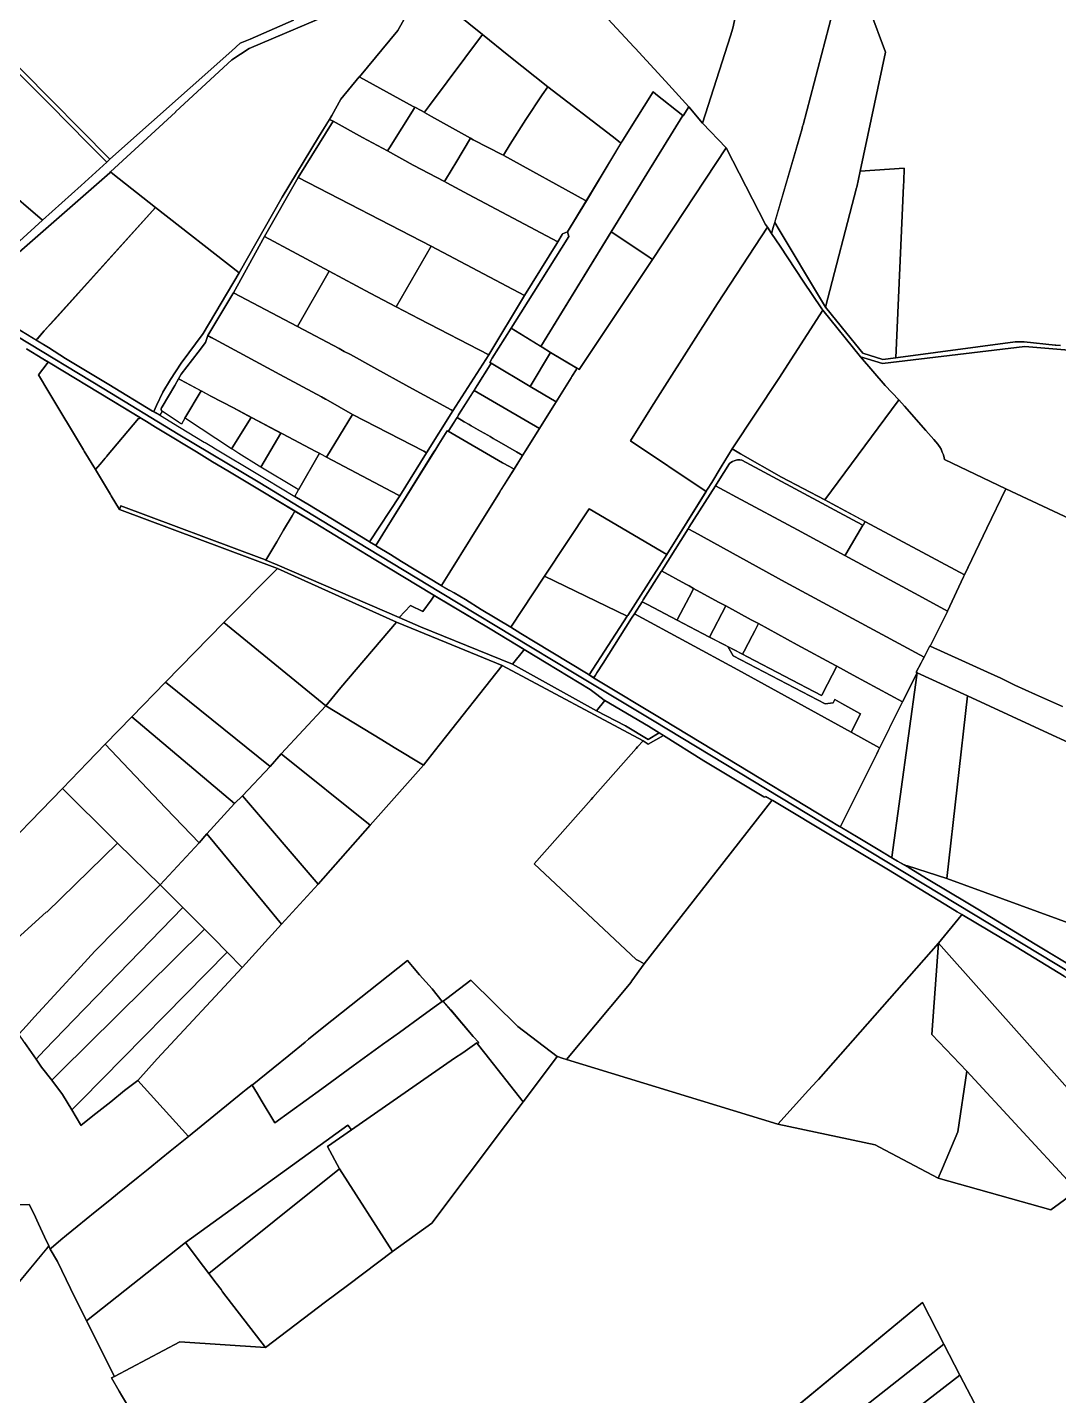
# Model space of a CAD drawing. Header units: metres. Extents: x 3 to 1005126, y 39 to 4383651.
# Drawn here: x 486986 to 487755, y 4372603 to 4373623 of the extents above; entities that cross this region are included whole.
import ezdxf

# ---------------------------------------------------------------- set-up
doc = ezdxf.new("R2010")
doc.units = ezdxf.units.M
doc.header["$MEASUREMENT"] = 0
doc.layers.add('TM_Llucmajor', color=7, linetype='Continuous')

msp = doc.modelspace()

# ---------------------------------------------------------------- linework, layer by layer
at = {"layer": 'TM_Llucmajor', "linetype": 'Continuous', "flags": 128}
for points in [[(486775.7, 4373798.5), (486745.6, 4373830.1), (486748.3, 4373831.7), (486806.1, 4373770.4), (486834.8, 4373741.6), (486868.6, 4373708.4), (486894.2, 4373680.9), (486982, 4373590.3), (487047.2, 4373524.2), (487045, 4373522), (487030.9, 4373536.3), (487002.9, 4373564.8), (486979.4, 4373588), (486921.5, 4373647.7), (486866.2, 4373705.7), (486810.6, 4373762.7), (486809.1, 4373764.1), (486808.9, 4373764.4), (486804.7, 4373768.5), (486775.7, 4373798.5)], [(486982, 4373590.3), (486894.2, 4373680.9), (486961.9, 4373747.7), (486992.5, 4373715.4), (487002.5, 4373725.5), (487003.8, 4373726.7), (487012.7, 4373735.6), (487014.2, 4373737), (487046.5, 4373769.4), (487102.2, 4373713.1), (487129.1, 4373685.1), (487132, 4373682.1), (487184.3, 4373627.8), (487151.8, 4373613.8), (487144.5, 4373610.7), (487138.3, 4373605.1), (487047.2, 4373524.2), (486982, 4373590.3)], [(487096.5, 4373559.7), (487138.2, 4373598.2), (487151.1, 4373606.8), (487267.7, 4373656.4), (487270.6, 4373651.1), (487271.5, 4373649.4), (487274.8, 4373642.3), (487269, 4373632.6), (487261.9, 4373620.1), (487233.3, 4373585.7), (487233.2, 4373585.7), (487219.6, 4373569), (487212.9, 4373556.9), (487202.8, 4373540.7), (487175.8, 4373495.9), (487143.6, 4373439.4), (487081.3, 4373488.3), (487049.5, 4373513.4), (487047.8, 4373514.7), (487096.2, 4373559.4), (487096.5, 4373559.7)], [(487270.6, 4373651.1), (487267.7, 4373656.4), (487275.5, 4373659.8), (487275.9, 4373659.3), (487279.8, 4373653.3), (487283.7, 4373650.6), (487293.3, 4373643), (487325.1, 4373617.2), (487285.5, 4373564.2), (487281.8, 4373559.3), (487281.7, 4373559.2), (487279.4, 4373560.5), (487274.7, 4373562.9), (487273.9, 4373563.3), (487273.5, 4373563.5), (487233.6, 4373585.5), (487233.2, 4373585.7), (487233.3, 4373585.7), (487261.9, 4373620.1), (487269, 4373632.6), (487274.8, 4373642.3), (487271.5, 4373649.4), (487270.6, 4373651.1)], [(487536.1, 4373475.6), (487506.8, 4373532.7), (487489.2, 4373551), (487510, 4373616.3), (487511.7, 4373621.9), (487514.5, 4373634.6), (487514.7, 4373635.6), (487520.9, 4373660.3), (487588.7, 4373643.9), (487564, 4373549.8), (487563.7, 4373548.9), (487563.3, 4373547), (487541.8, 4373473.3), (487540.5, 4373468.9), (487537.5, 4373473.5), (487536.1, 4373475.6)], [(487546.2, 4373471.6), (487542.9, 4373477.1), (487563.3, 4373547), (487563.7, 4373548.9), (487564, 4373549.8), (487588.7, 4373643.9), (487613, 4373637.5), (487613.8, 4373635.4), (487625.4, 4373604.1), (487606.5, 4373515.3), (487604, 4373503.5), (487603.9, 4373503), (487580.8, 4373413.9), (487577.8, 4373419), (487546.2, 4373471.6)], [(487373.7, 4373578.2), (487373.7, 4373578.2), (487373.7, 4373578.2), (487369.5, 4373572.2), (487357.4, 4373553.8), (487345.7, 4373535.5), (487340.8, 4373527.2), (487339.5, 4373527.8), (487329.2, 4373533), (487318.2, 4373538.6), (487316.1, 4373539.8), (487287.2, 4373556.1), (487281.8, 4373559.1), (487281.7, 4373559.2), (487281.8, 4373559.3), (487285.5, 4373564.2), (487325.1, 4373617.2), (487344.8, 4373601.3), (487373.7, 4373578.2)], [(486930.7, 4373462.2), (486884.5, 4373495.6), (486919.5, 4373528.4), (486979.4, 4373588), (487002.9, 4373564.8), (487030.9, 4373536.3), (487045, 4373522), (487026, 4373504.6), (486997.1, 4373478.7), (486967.1, 4373504.5), (486960.5, 4373496), (486957.6, 4373492.3), (486953.3, 4373486.7), (486950.6, 4373483.2), (486948, 4373480.5), (486930.7, 4373462.2)], [(487273.9, 4373563.3), (487274.7, 4373562.9), (487274.1, 4373562), (487255.8, 4373532.8), (487254.2, 4373530.4), (487235.7, 4373540.5), (487213.7, 4373552.5), (487211.1, 4373553.9), (487212.9, 4373556.9), (487219.6, 4373569), (487233.2, 4373585.7), (487233.6, 4373585.5), (487273.5, 4373563.5), (487273.9, 4373563.3)], [(487340.9, 4373527.1), (487340.8, 4373527.2), (487345.7, 4373535.5), (487357.4, 4373553.8), (487369.5, 4373572.2), (487373.7, 4373578.2), (487373.9, 4373578.1), (487421.7, 4373541.3), (487427.7, 4373536.6), (487428.3, 4373536.1), (487402.5, 4373493.1), (487401.4, 4373493.7), (487340.9, 4373527.1)], [(487389.5, 4373466.5), (487388.5, 4373470), (487430.2, 4373539.2), (487433.4, 4373544.3), (487452.2, 4373574.4), (487454.3, 4373572.7), (487474.3, 4373556.8), (487447.7, 4373513.4), (487430.2, 4373484.9), (487368.7, 4373384.6), (487346.4, 4373398.2), (487353.7, 4373409.7), (487389.5, 4373466.5)], [(487274.1, 4373562), (487274.7, 4373562.9), (487279.4, 4373560.5), (487281.7, 4373559.2), (487281.8, 4373559.1), (487287.2, 4373556.1), (487316.1, 4373539.8), (487305.1, 4373521.4), (487302.5, 4373517), (487296.8, 4373507.5), (487273.5, 4373519.9), (487254.2, 4373530.4), (487255.8, 4373532.8), (487274.1, 4373562)], [(487421.8, 4373469.5), (487421.6, 4373469.7), (487421.1, 4373470), (487430.2, 4373484.9), (487447.7, 4373513.4), (487474.3, 4373556.8), (487474.6, 4373556.5), (487478.8, 4373563.3), (487489.2, 4373551), (487506.8, 4373532.7), (487451.7, 4373449.5), (487447.6, 4373452.5), (487421.8, 4373469.5)], [(487080, 4373336.1), (487082.1, 4373340.6), (487086.8, 4373350.5), (487092.6, 4373360.1), (487100.6, 4373372.1), (487117, 4373394.2), (487143.6, 4373439.4), (487175.8, 4373495.9), (487202.8, 4373540.7), (487211.1, 4373553.9), (487213.7, 4373552.5), (487187.7, 4373510.5), (487162.6, 4373466.6), (487142.2, 4373429.6), (487139.4, 4373424.5), (487139, 4373423.8), (487120.3, 4373392.8), (487118.7, 4373387.6), (487113.1, 4373380.3), (487100.4, 4373364), (487098.5, 4373360.6), (487095.7, 4373355.6), (487086.3, 4373339.6), (487085.9, 4373339), (487085.8, 4373338.6), (487085.7, 4373338.3), (487085.7, 4373337.5), (487085.8, 4373336.8), (487085.9, 4373336.7), (487086.4, 4373336.3), (487084.7, 4373333.3), (487079.9, 4373336.1), (487080, 4373336.1)], [(487380.4, 4373461.4), (487356.5, 4373422.7), (487286.9, 4373459.4), (487187.7, 4373510.5), (487213.7, 4373552.5), (487235.7, 4373540.5), (487254.2, 4373530.4), (487273.5, 4373519.9), (487296.8, 4373507.5), (487298.4, 4373506.7), (487314.7, 4373498), (487381.2, 4373462.7), (487380.4, 4373461.4)], [(487300.2, 4373203), (487294.5, 4373206.3), (487294.6, 4373206.4), (487300.8, 4373216.4), (487316, 4373240.8), (487357.1, 4373306.8), (487369.5, 4373326.6), (487378.8, 4373341.4), (487391.1, 4373361.2), (487391.7, 4373362.2), (487394.8, 4373367.3), (487395.5, 4373368.4), (487397.2, 4373367.4), (487451.7, 4373449.5), (487506.8, 4373532.7), (487536.1, 4373475.6), (487537.5, 4373473.5), (487500.2, 4373416.6), (487459.3, 4373352.2), (487451.1, 4373339.4), (487435.3, 4373314.4), (487491.9, 4373276.6), (487462.6, 4373229.5), (487404.7, 4373263.7), (487371.4, 4373213.4), (487346.1, 4373175.3), (487324.2, 4373188.6), (487312.4, 4373195.9), (487304, 4373200.9), (487300.2, 4373203)], [(487339.5, 4373527.8), (487340.8, 4373527.2), (487340.9, 4373527.1), (487401.4, 4373493.7), (487402.5, 4373493.1), (487388.5, 4373470), (487384.8, 4373468.5), (487384.5, 4373468.1), (487381.2, 4373462.7), (487314.7, 4373498), (487298.4, 4373506.7), (487296.8, 4373507.5), (487302.5, 4373517), (487305.1, 4373521.4), (487316.1, 4373539.8), (487318.2, 4373538.6), (487329.2, 4373533), (487339.5, 4373527.8)], [(486992.4, 4373389.3), (486960, 4373408.9), (486940.5, 4373420.6), (486957.7, 4373435.8), (487047.2, 4373514.1), (487047.8, 4373514.7), (487049.5, 4373513.4), (487081.3, 4373488.3), (487006.3, 4373404.8), (486998.5, 4373396.2), (486993.3, 4373390.4), (486992.4, 4373389.4), (486992.4, 4373389.3)], [(487210.9, 4373440.7), (487162.6, 4373466.6), (487187.7, 4373510.5), (487286.9, 4373459.4), (487260.8, 4373414.2), (487241.3, 4373424.4), (487210.9, 4373440.7)], [(487596.7, 4373394.3), (487580.8, 4373413.9), (487603.9, 4373503), (487604, 4373503.5), (487606.5, 4373515.3), (487639.4, 4373517.5), (487639.1, 4373507.7), (487639, 4373504.7), (487633.1, 4373376.2), (487623.5, 4373374.9), (487608.6, 4373379.6), (487596.7, 4373394.3)], [(486992.4, 4373389.4), (486998.5, 4373396.2), (487081.3, 4373488.3), (487143.6, 4373439.4), (487117, 4373394.2), (487100.6, 4373372.1), (487092.6, 4373360.1), (487086.8, 4373350.5), (487082.1, 4373340.6), (487080, 4373336.1), (487079.9, 4373336.1), (487079.2, 4373336.4), (487046.5, 4373356.2), (487014.3, 4373375.7), (487001.5, 4373383.8), (486992.4, 4373389.3), (486992.4, 4373389.4)], [(487245.5, 4373236.2), (487240.9, 4373239), (487263.5, 4373273.3), (487283.4, 4373305.4), (487302.9, 4373336.6), (487329.7, 4373378.5), (487356.5, 4373422.7), (487380.4, 4373461.4), (487381.2, 4373462.7), (487384.5, 4373468.1), (487384.8, 4373468.5), (487388.5, 4373470), (487389.5, 4373466.5), (487353.7, 4373409.7), (487346.4, 4373398.2), (487332.4, 4373375.9), (487330.5, 4373372.8), (487331.6, 4373372.1), (487330.8, 4373370.9), (487321.2, 4373355.6), (487307.3, 4373333.6), (487307, 4373333.2), (487303.4, 4373327.4), (487300, 4373321.9), (487299.6, 4373321.4), (487298.7, 4373321.8), (487292.6, 4373311.9), (487290.2, 4373308.1), (487254, 4373250), (487245.5, 4373236.2)], [(487421.8, 4373469.5), (487447.6, 4373452.5), (487451.7, 4373449.5), (487397.2, 4373367.4), (487375.9, 4373380.2), (487369.6, 4373384.1), (487368.7, 4373384.6), (487421.1, 4373470), (487421.6, 4373469.7), (487421.8, 4373469.5)], [(487578, 4373412.7), (487578.7, 4373411.8), (487546, 4373360.8), (487511.3, 4373308.2), (487503.1, 4373294.8), (487496.1, 4373283.3), (487492.9, 4373278.2), (487491.9, 4373276.6), (487435.3, 4373314.4), (487451.1, 4373339.4), (487459.3, 4373352.2), (487500.2, 4373416.6), (487537.5, 4373473.5), (487540.5, 4373468.9), (487546.9, 4373459.3), (487564.2, 4373433.4), (487578, 4373412.7)], [(487187.2, 4373399.4), (487139.4, 4373424.5), (487142.2, 4373429.6), (487162.6, 4373466.6), (487210.9, 4373440.7), (487187.2, 4373399.4)], [(487278, 4373405.3), (487260.8, 4373414.2), (487286.9, 4373459.4), (487356.5, 4373422.7), (487329.7, 4373378.5), (487278, 4373405.3)], [(487218.3, 4373383), (487187.2, 4373399.4), (487210.9, 4373440.7), (487241.3, 4373424.4), (487260.8, 4373414.2), (487278, 4373405.3), (487329.7, 4373378.5), (487302.9, 4373336.6), (487301.7, 4373337.3), (487270.1, 4373354.6), (487244, 4373369), (487226.7, 4373378.6), (487226.2, 4373378.8), (487222.1, 4373381), (487218.3, 4373383)], [(487125.3, 4373390.1), (487120.3, 4373392.8), (487139, 4373423.8), (487139.4, 4373424.5), (487187.2, 4373399.4), (487218.3, 4373383), (487222.1, 4373381), (487226.2, 4373378.8), (487226.7, 4373378.6), (487244, 4373369), (487270.1, 4373354.6), (487301.7, 4373337.3), (487302.9, 4373336.6), (487283.4, 4373305.4), (487281.3, 4373306.5), (487228.1, 4373334), (487208.3, 4373345.3), (487208, 4373345.4), (487205.2, 4373347), (487174.1, 4373363.8), (487125.3, 4373390.1)], [(487578.7, 4373411.8), (487606.8, 4373377), (487625.2, 4373355.6), (487635.4, 4373344.8), (487635, 4373344.2), (487580.3, 4373270.3), (487547.9, 4373287.3), (487517.4, 4373304.5), (487511.3, 4373308.2), (487546, 4373360.8), (487578.7, 4373411.8)], [(487331.6, 4373372.1), (487330.5, 4373372.8), (487332.4, 4373375.9), (487346.4, 4373398.2), (487369.6, 4373384.1), (487375.9, 4373380.2), (487360.6, 4373354.9), (487331.6, 4373372.1)], [(487200.9, 4373306.4), (487175.9, 4373319.6), (487153.3, 4373331.5), (487139.4, 4373338.9), (487122.7, 4373347.7), (487100, 4373359.7), (487098.5, 4373360.6), (487100.4, 4373364), (487113.1, 4373380.3), (487118.7, 4373387.6), (487120.3, 4373392.8), (487122.9, 4373391.4), (487125.3, 4373390.1), (487174.1, 4373363.8), (487205.2, 4373347), (487208, 4373345.4), (487208.3, 4373345.3), (487228.1, 4373334), (487208.8, 4373302.2), (487200.9, 4373306.4)], [(487379.9, 4373343.3), (487360.6, 4373354.9), (487375.9, 4373380.2), (487395.5, 4373368.4), (487394.8, 4373367.3), (487391.7, 4373362.2), (487391.1, 4373361.2), (487379.9, 4373343.3)], [(487000.6, 4373372), (487001.3, 4373373), (487002.8, 4373372.1), (487048.8, 4373344.3), (487069.7, 4373331.6), (487069, 4373330.8), (487068.8, 4373330.9), (487044.9, 4373302.6), (487044.5, 4373302.1), (487043.8, 4373301.3), (487040.2, 4373297), (487040, 4373296.8), (487036.6, 4373292.8), (487028.2, 4373306.7), (487027.7, 4373307.6), (487001.9, 4373350.6), (486994.2, 4373363.4), (487000.6, 4373372)], [(487321.2, 4373355.6), (487330.8, 4373370.9), (487331.6, 4373372.1), (487360.6, 4373354.9), (487379.9, 4373343.3), (487378.8, 4373341.4), (487369.5, 4373326.6), (487367.6, 4373323.6), (487318.8, 4373351.8), (487321.2, 4373355.6)], [(487100.8, 4373326.7), (487098.6, 4373328.2), (487086.4, 4373336.3), (487085.9, 4373336.7), (487085.8, 4373336.8), (487085.7, 4373337.5), (487085.7, 4373338.3), (487085.8, 4373338.6), (487085.9, 4373339), (487086.3, 4373339.6), (487095.7, 4373355.6), (487098.5, 4373360.6), (487100, 4373359.7), (487115.4, 4373351.6), (487103.3, 4373331.1), (487100.8, 4373326.7)], [(487152.7, 4373331.8), (487138.5, 4373309), (487138.1, 4373308.4), (487103.6, 4373330.9), (487103.3, 4373331.1), (487115.4, 4373351.6), (487115.6, 4373351.5), (487122.7, 4373347.7), (487139.4, 4373338.9), (487152.7, 4373331.8), (487152.7, 4373331.8)], [(487307.3, 4373333.6), (487318.8, 4373351.8), (487367.6, 4373323.6), (487357.1, 4373306.8), (487355, 4373303.4), (487355, 4373303.4), (487353.5, 4373304.3), (487350.4, 4373306.1), (487337.6, 4373313.5), (487333, 4373316.1), (487330.7, 4373317.4), (487329.1, 4373318.4), (487323.6, 4373321.6), (487316.7, 4373325.5), (487315.2, 4373326.4), (487311.5, 4373328.5), (487306.2, 4373331.6), (487306.1, 4373331.7), (487307, 4373333.2), (487307.3, 4373333.6)], [(487610.6, 4373253.9), (487585.8, 4373267.3), (487580.3, 4373270.3), (487635, 4373344.2), (487635.4, 4373344.8), (487639.7, 4373340.2), (487655.5, 4373322.1), (487661.4, 4373315.2), (487663, 4373313.6), (487664.4, 4373311.8), (487665.4, 4373310.4), (487665.7, 4373310), (487666.9, 4373308), (487667.8, 4373305.9), (487668.6, 4373303.8), (487669.2, 4373301.6), (487669.2, 4373301.6), (487669.5, 4373300.3), (487715.1, 4373278.4), (487701, 4373249.2), (487684.4, 4373214.5), (487610.6, 4373253.9)], [(487069, 4373330.8), (487069.7, 4373331.6), (487074.7, 4373328.6), (487081.3, 4373324.5), (487086.4, 4373321.5), (487112, 4373306.1), (487123.9, 4373298.6), (487135.3, 4373292), (487160.1, 4373277), (487185.3, 4373261.9), (487183.3, 4373258.5), (487176.8, 4373247.6), (487171.7, 4373239), (487163.7, 4373225.4), (487162, 4373226.1), (487160.7, 4373226.6), (487055.5, 4373265.9), (487054.5, 4373263.1), (487048.4, 4373273.3), (487047.8, 4373274.3), (487036.6, 4373292.8), (487040, 4373296.8), (487040.2, 4373297), (487043.8, 4373301.3), (487044.5, 4373302.1), (487044.9, 4373302.6), (487068.8, 4373330.9), (487069, 4373330.8)], [(487159.8, 4373294.7), (487158.7, 4373295.4), (487143.4, 4373304.9), (487139, 4373307.8), (487138.1, 4373308.4), (487138.5, 4373309), (487152.7, 4373331.8), (487152.7, 4373331.8), (487153.3, 4373331.5), (487174.8, 4373320.1), (487159.8, 4373294.7)], [(487262.1, 4373274), (487208.8, 4373302.2), (487228.1, 4373334), (487281.3, 4373306.5), (487283.4, 4373305.4), (487263.5, 4373273.3), (487262.1, 4373274)], [(487355, 4373303.4), (487355, 4373303.4), (487348.6, 4373293.1), (487346.9, 4373294.1), (487345.2, 4373295.1), (487340.1, 4373298), (487299.6, 4373321.4), (487300, 4373321.9), (487303.4, 4373327.4), (487306.1, 4373331.7), (487306.2, 4373331.6), (487311.5, 4373328.5), (487315.2, 4373326.4), (487316.7, 4373325.5), (487323.6, 4373321.6), (487329.1, 4373318.4), (487330.7, 4373317.4), (487333, 4373316.1), (487337.6, 4373313.5), (487350.4, 4373306.1), (487353.5, 4373304.3), (487355, 4373303.4)], [(487159.8, 4373294.7), (487174.8, 4373320.1), (487175.9, 4373319.6), (487200.9, 4373306.4), (487203.5, 4373305), (487188, 4373277.8), (487186.4, 4373278.8), (487159.8, 4373294.7)], [(487256.4, 4373229.5), (487246.1, 4373235.8), (487245.5, 4373236.2), (487254, 4373250), (487288.9, 4373306), (487290.2, 4373308.1), (487292.6, 4373311.9), (487298.7, 4373321.8), (487299.6, 4373321.4), (487340.1, 4373298), (487345.2, 4373295.1), (487346.9, 4373294.1), (487348.6, 4373293.1), (487339.1, 4373277.9), (487337.8, 4373275.8), (487316, 4373240.8), (487300.8, 4373216.4), (487294.6, 4373206.4), (487294.5, 4373206.3), (487294.3, 4373206.4), (487264.7, 4373224.3), (487256.4, 4373229.5)], [(487404.6, 4373139.9), (487433, 4373183.6), (487433.3, 4373184.1), (487462.6, 4373229.5), (487492.9, 4373278.2), (487496.1, 4373283.3), (487503.1, 4373294.8), (487509.8, 4373305.8), (487511.3, 4373308.2), (487517.4, 4373304.5), (487547.9, 4373287.3), (487580.3, 4373270.3), (487585.8, 4373267.3), (487610.3, 4373254.1), (487608.8, 4373251.4), (487608.7, 4373251.3), (487604.4, 4373253.6), (487518.4, 4373299.9), (487517, 4373300.1), (487515.6, 4373300.1), (487515.2, 4373300.1), (487514.1, 4373299.9), (487512.8, 4373299.5), (487511.4, 4373298.9), (487510.2, 4373298.2), (487509.2, 4373297.3), (487500.8, 4373284), (487498.7, 4373280.7), (487479, 4373249.6), (487478.4, 4373248.8), (487472.9, 4373240), (487458.9, 4373217.9), (487458.5, 4373217.3), (487458.2, 4373216.8), (487444.9, 4373195.7), (487444, 4373194.3), (487438.4, 4373185.4), (487436.2, 4373182), (487415, 4373148.6), (487410.4, 4373141.3), (487409.4, 4373139.7), (487408.2, 4373137.8), (487408.1, 4373137.5), (487404.5, 4373139.8), (487404.6, 4373139.9)], [(487240.9, 4373239), (487239.4, 4373239.9), (487196.2, 4373266.4), (487185.2, 4373272.9), (487188, 4373277.8), (487203.5, 4373305), (487208.8, 4373302.2), (487262.1, 4373274), (487263.5, 4373273.3), (487240.9, 4373239)], [(487500.8, 4373284), (487509.2, 4373297.3), (487510.2, 4373298.2), (487511.4, 4373298.9), (487512.8, 4373299.5), (487514.1, 4373299.9), (487515.2, 4373300.1), (487515.6, 4373300.1), (487517, 4373300.1), (487518.4, 4373299.9), (487604.4, 4373253.6), (487608.7, 4373251.3), (487595.8, 4373229.7), (487595.2, 4373228.7), (487559.8, 4373247.9), (487514.4, 4373272.2), (487505.2, 4373277.2), (487498.7, 4373280.7), (487500.8, 4373284)], [(487654.2, 4373153), (487550.7, 4373208.9), (487483, 4373246.3), (487478.4, 4373248.8), (487479, 4373249.6), (487498.7, 4373280.7), (487505.2, 4373277.2), (487514.4, 4373272.2), (487559.8, 4373247.9), (487595.2, 4373228.7), (487653.1, 4373197.5), (487671.7, 4373187.4), (487671.6, 4373187.1), (487667.1, 4373178.1), (487658.8, 4373161.2), (487658.5, 4373161.4), (487654.2, 4373153)], [(487459.9, 4373094.7), (487448.6, 4373088.1), (487444.8, 4373090.6), (487339.7, 4373146.8), (487297.9, 4373163.9), (487260.9, 4373179.1), (487172.4, 4373219.1), (487054.5, 4373263.1), (487055.5, 4373265.9), (487160.7, 4373226.6), (487162, 4373226.1), (487163.7, 4373225.4), (487172.1, 4373221.8), (487263.1, 4373182.6), (487278.9, 4373175.7), (487347.4, 4373147.8), (487410, 4373113), (487431.6, 4373101.9), (487448.7, 4373091.6), (487456.8, 4373096.6), (487459.9, 4373094.7)], [(487183.3, 4373258.5), (487185.3, 4373261.9), (487200.3, 4373252.8), (487244.3, 4373226.2), (487288.3, 4373199.5), (487289.1, 4373199.1), (487288.7, 4373198.4), (487286.9, 4373195.6), (487280.5, 4373187.1), (487271.4, 4373191.5), (487263.1, 4373182.6), (487172.1, 4373221.8), (487163.7, 4373225.4), (487171.7, 4373239), (487176.8, 4373247.6), (487183.3, 4373258.5)], [(487433, 4373183.6), (487371.4, 4373213.4), (487404.7, 4373263.7), (487462.6, 4373229.5), (487433.3, 4373184.1), (487433, 4373183.6)], [(487649, 4373141.5), (487638.3, 4373120), (487638.1, 4373119.7), (487601.3, 4373139.7), (487589.2, 4373146.3), (487588.3, 4373146.7), (487559.6, 4373162.3), (487530.8, 4373178), (487525.4, 4373180.9), (487506.4, 4373191.3), (487501.1, 4373194.1), (487482.4, 4373204.3), (487479.1, 4373206.1), (487476.6, 4373207.5), (487458.5, 4373217.3), (487458.9, 4373217.9), (487472.9, 4373240), (487478.4, 4373248.8), (487483, 4373246.3), (487550.7, 4373208.9), (487654.2, 4373153), (487653, 4373150.8), (487652, 4373148.7), (487648.4, 4373141.8), (487649, 4373141.5)], [(487595.8, 4373229.7), (487608.7, 4373251.3), (487608.8, 4373251.4), (487610.3, 4373254.1), (487610.6, 4373253.9), (487684.4, 4373214.5), (487684.1, 4373213.9), (487683.9, 4373213.4), (487683.6, 4373212.8), (487671.7, 4373187.4), (487653.1, 4373197.5), (487595.2, 4373228.7), (487595.8, 4373229.7)], [(487208.2, 4373116.7), (487132.2, 4373178.8), (487172.4, 4373219.1), (487260.9, 4373179.1), (487219.6, 4373130.3), (487208.2, 4373116.7)], [(487482.1, 4373203.7), (487481.3, 4373202), (487470.5, 4373181.3), (487470.2, 4373180.7), (487448, 4373192.3), (487444, 4373194.3), (487444.9, 4373195.7), (487458.2, 4373216.8), (487458.5, 4373217.3), (487476.6, 4373207.5), (487479.1, 4373206.1), (487482.4, 4373204.3), (487482.1, 4373203.7)], [(487353.6, 4373170.7), (487346.1, 4373175.3), (487371.4, 4373213.4), (487433, 4373183.6), (487404.6, 4373139.9), (487404.5, 4373139.8), (487402.6, 4373141), (487364.4, 4373164.2), (487353.6, 4373170.7)], [(487470.5, 4373181.3), (487481.3, 4373202), (487482.1, 4373203.7), (487482.4, 4373204.3), (487501.1, 4373194.1), (487506.4, 4373191.3), (487494.4, 4373168), (487489.2, 4373170.7), (487470.2, 4373180.7), (487470.5, 4373181.3)], [(487288.7, 4373198.4), (487289.1, 4373199.1), (487330.8, 4373174.1), (487356.1, 4373158.7), (487355.7, 4373158.1), (487347.4, 4373147.8), (487278.9, 4373175.7), (487263.1, 4373182.6), (487271.4, 4373191.5), (487280.5, 4373187.1), (487286.9, 4373195.6), (487288.7, 4373198.4)], [(487587.7, 4373121.4), (487592.9, 4373118.5), (487606.3, 4373111), (487606.8, 4373110.8), (487599.8, 4373097.2), (487515.4, 4373143.5), (487438.4, 4373185.4), (487444, 4373194.3), (487448, 4373192.3), (487470.2, 4373180.7), (487489.2, 4373170.7), (487494.4, 4373168), (487508, 4373160.9), (487512, 4373153.9), (487580.4, 4373118.2), (487586.5, 4373118.9), (487587.7, 4373121.4)], [(487408.2, 4373137.8), (487409.4, 4373139.7), (487410.4, 4373141.3), (487415, 4373148.6), (487436.2, 4373182), (487438.4, 4373185.4), (487515.4, 4373143.5), (487599.8, 4373097.2), (487621.1, 4373085.5), (487618.9, 4373081), (487591.9, 4373026.8), (487591.8, 4373026.6), (487591.4, 4373026.9), (487591.3, 4373026.7), (487583.1, 4373031.7), (487506.8, 4373078), (487459.5, 4373106.5), (487409, 4373136.9), (487408.1, 4373137.5), (487408.2, 4373137.8)], [(487519, 4373155.2), (487494.4, 4373168), (487506.4, 4373191.3), (487525.4, 4373180.9), (487530.8, 4373178), (487530.7, 4373178), (487528, 4373172.6), (487526, 4373168.9), (487520.2, 4373157.6), (487519, 4373155.2)], [(487166.8, 4373071.5), (487088.8, 4373134.4), (487132.2, 4373178.8), (487208.2, 4373116.7), (487175.1, 4373081), (487166.8, 4373071.5)], [(487250, 4373091.3), (487208.2, 4373116.7), (487219.6, 4373130.3), (487260.9, 4373179.1), (487297.9, 4373163.9), (487339.7, 4373146.8), (487293.8, 4373088.6), (487292.9, 4373087.5), (487284.5, 4373076.9), (487281, 4373072.4), (487259.2, 4373085.6), (487250, 4373091.3)], [(487578.8, 4373126.3), (487578.2, 4373125), (487577.9, 4373124.4), (487522.6, 4373153.3), (487519, 4373155.2), (487520.2, 4373157.6), (487526, 4373168.9), (487528, 4373172.6), (487530.7, 4373178), (487530.8, 4373178), (487559.6, 4373162.3), (487588.3, 4373146.7), (487589.2, 4373146.3), (487578.8, 4373126.3)], [(487355.7, 4373158.1), (487356.1, 4373158.7), (487372.5, 4373148.7), (487405.4, 4373128.9), (487410.4, 4373125.1), (487415.8, 4373120.9), (487416.3, 4373120.7), (487410, 4373113), (487347.4, 4373147.8), (487355.7, 4373158.1)], [(487578.8, 4373126.3), (487589.2, 4373146.3), (487601.3, 4373139.7), (487638.1, 4373119.7), (487621.1, 4373085.5), (487599.8, 4373097.2), (487606.8, 4373110.8), (487606.3, 4373111), (487592.9, 4373118.5), (487587.7, 4373121.4), (487586.5, 4373118.9), (487580.4, 4373118.2), (487512, 4373153.9), (487508, 4373160.9), (487519, 4373155.2), (487522.6, 4373153.3), (487577.9, 4373124.4), (487578.2, 4373125), (487578.8, 4373126.3)], [(487146.5, 4372828.7), (487106, 4372795.7), (487068.1, 4372837.5), (487082.6, 4372853.5), (487146, 4372921.7), (487146.3, 4372922), (487175.4, 4372953.9), (487202.5, 4372983.9), (487241.4, 4373027.9), (487281, 4373072.4), (487284.5, 4373076.9), (487292.9, 4373087.5), (487293.8, 4373088.6), (487339.7, 4373146.8), (487444.8, 4373090.6), (487440.7, 4373086.1), (487439.7, 4373085), (487407.3, 4373048.3), (487406.2, 4373047), (487363.5, 4372998.9), (487439.7, 4372927.7), (487440.7, 4372927.2), (487442, 4372926.5), (487445.7, 4372924.5), (487436.5, 4372911.7), (487435.6, 4372910.5), (487430.9, 4372904.8), (487387.6, 4372853), (487384.6, 4372854), (487381.1, 4372855.3), (487380.8, 4372855.3), (487351.4, 4372877.8), (487316.5, 4372912.3), (487298.5, 4372898.7), (487295.9, 4372896.7), (487295.2, 4372896.2), (487295.1, 4372896.4), (487287.5, 4372905.7), (487278.2, 4372916.3), (487273, 4372922.4), (487269.3, 4372927), (487205.7, 4372876.4), (487195.4, 4372868.2), (487192.8, 4372866), (487180.7, 4372856.1), (487169.1, 4372846.7), (487158.7, 4372838.2), (487153.4, 4372834), (487153.3, 4372834.2), (487149, 4372830.7), (487146.5, 4372828.7)], [(487140.3, 4373043.9), (487063.8, 4373108.6), (487088.8, 4373134.4), (487166.8, 4373071.5), (487146.1, 4373049.7), (487140.3, 4373043.9)], [(487649, 4373141.4), (487648.8, 4373139.5), (487630.2, 4373004), (487630.2, 4373003.5), (487620.1, 4373009.6), (487605, 4373018.7), (487591.8, 4373026.6), (487591.9, 4373026.8), (487618.9, 4373081), (487638.1, 4373119.7), (487638.3, 4373120), (487649, 4373141.5), (487649, 4373141.4)], [(487686.7, 4373124.1), (487671.3, 4372988), (487641.9, 4372997.4), (487641.4, 4372997.6), (487639.3, 4372998.2), (487634.4, 4373001), (487630.2, 4373003.5), (487630.2, 4373004), (487648.8, 4373139.5), (487649, 4373141.4), (487686.7, 4373124.1)], [(487767.3, 4373087), (487784.6, 4373079.2), (487792.3, 4373075.9), (487798.4, 4373073), (487800.6, 4373072), (487800.7, 4373071.3), (487808.1, 4373067.3), (487812.4, 4373029.4), (487823.5, 4372932.4), (487821.6, 4372933.1), (487671.3, 4372988), (487686.7, 4373124.1), (487749.9, 4373095), (487767.3, 4373087)], [(487241.4, 4373027.9), (487175.1, 4373081), (487208.2, 4373116.7), (487250, 4373091.3), (487259.2, 4373085.6), (487281, 4373072.4), (487241.4, 4373027.9)], [(487456.8, 4373096.6), (487448.7, 4373091.6), (487431.6, 4373101.9), (487410, 4373113), (487416.3, 4373120.7), (487448.8, 4373101.6), (487456.8, 4373096.6)], [(487088.9, 4373040.6), (487043.9, 4373088.1), (487063.8, 4373108.6), (487140.3, 4373043.9), (487119.7, 4373021.3), (487113.8, 4373014.6), (487089.2, 4373040.2), (487088.9, 4373040.6)], [(487536, 4373049), (487536.4, 4373049.2), (487541.1, 4373046.5), (487540.8, 4373046.1), (487499, 4372992.7), (487445.7, 4372924.5), (487442, 4372926.5), (487440.7, 4372927.2), (487439.7, 4372927.7), (487363.5, 4372998.9), (487406.2, 4373047), (487407.3, 4373048.3), (487439.7, 4373085), (487440.7, 4373086.1), (487444.8, 4373090.6), (487448.6, 4373088.1), (487459.9, 4373094.7), (487490.1, 4373075.7), (487534.8, 4373049), (487535.3, 4373048.7), (487536, 4373049)], [(487050.4, 4373017), (487012, 4373055.2), (487030.7, 4373074.5), (487043.9, 4373088.1), (487088.9, 4373040.6), (487089.2, 4373040.2), (487113.8, 4373014.6), (487084.8, 4372983.3), (487053.3, 4373014.1), (487053, 4373014.4), (487050.4, 4373017)], [(487202.5, 4372983.9), (487146.1, 4373049.7), (487166.8, 4373071.5), (487175.1, 4373081), (487241.4, 4373027.9), (487202.5, 4372983.9)], [(487162.6, 4372969.3), (487119.7, 4373021.3), (487140.3, 4373043.9), (487146.1, 4373049.7), (487202.5, 4372983.9), (487175.4, 4372953.9), (487162.6, 4372969.3)], [(487540.8, 4373046.1), (487541.1, 4373046.5), (487541.4, 4373046.3), (487588.2, 4373018.2), (487627.6, 4372994.4), (487673.8, 4372966.5), (487679, 4372963.2), (487682.3, 4372961.3), (487681.8, 4372960.5), (487665, 4372939.9), (487575.5, 4372838.3), (487574.3, 4372837), (487568.1, 4372830.2), (487545.2, 4372804.8), (487387.6, 4372853), (487430.9, 4372904.8), (487435.6, 4372910.5), (487436.5, 4372911.7), (487445.7, 4372924.5), (487499, 4372992.7), (487540.8, 4373046.1)], [(487101.7, 4372966.5), (487084.8, 4372983.3), (487113.8, 4373014.6), (487119.7, 4373021.3), (487162.6, 4372969.3), (487175.4, 4372953.9), (487146.3, 4372922), (487146, 4372921.7), (487134.7, 4372933.2), (487124.3, 4372943.7), (487117.8, 4372950.3), (487101.7, 4372966.5)], [(486953.5, 4372921), (486961, 4372927.8), (487000.1, 4372963.1), (487000.3, 4372962.9), (487053, 4373014.4), (487053.3, 4373014.1), (487084.8, 4372983.3), (487036.2, 4372933.8), (487020.6, 4372916.8), (487011.9, 4372907.3), (486991.2, 4372884.8), (486985.3, 4372878.3), (486979.4, 4372871.9), (486966.8, 4372889.1), (486954.9, 4372900), (486953.5, 4372921)], [(487641.9, 4372997.4), (487671.3, 4372988), (487821.6, 4372933.1), (487823.5, 4372932.4), (487820.9, 4372929.4), (487798, 4372903), (487797.9, 4372902.9), (487797.7, 4372902.6), (487737.1, 4372939.1), (487694.3, 4372965.1), (487686.9, 4372969.6), (487657.3, 4372987.3), (487643, 4372996.1), (487639.3, 4372998.2), (487641.4, 4372997.6), (487641.9, 4372997.4)], [(486985.3, 4372878.3), (486991.2, 4372884.8), (487011.9, 4372907.3), (487020.6, 4372916.8), (487036.2, 4372933.8), (487084.8, 4372983.3), (487101.7, 4372966.5), (487037.6, 4372900.2), (487028.3, 4372890.6), (486998.7, 4372860), (486992.3, 4372853.4), (486983.8, 4372865.8), (486979.4, 4372871.9), (486985.3, 4372878.3)], [(486998.7, 4372860), (487028.3, 4372890.6), (487037.6, 4372900.2), (487101.7, 4372966.5), (487117.8, 4372950.3), (487052.2, 4372885.3), (487010.5, 4372844.1), (487004, 4372837.6), (486996.4, 4372847.5), (486992.3, 4372853.4), (486998.7, 4372860)], [(487682.3, 4372961.3), (487722.8, 4372937), (487758.6, 4372915.3), (487803.8, 4372888.1), (487814.5, 4372881.6), (487822, 4372877), (487822, 4372876.3), (487822.9, 4372815.6), (487799.2, 4372789.1), (487665, 4372939.9), (487681.8, 4372960.5), (487682.3, 4372961.3)], [(487010.5, 4372844.1), (487052.2, 4372885.3), (487117.8, 4372950.3), (487124.3, 4372943.7), (487134.7, 4372933.2), (487026.1, 4372822.8), (487018.9, 4372815.6), (487012.1, 4372827), (487004, 4372837.6), (487010.5, 4372844.1)], [(487617.8, 4372789.5), (487545.2, 4372804.8), (487568.1, 4372830.2), (487574.3, 4372837), (487575.5, 4372838.3), (487665, 4372939.9), (487660, 4372871.7), (487686.1, 4372844.4), (487679.4, 4372799.3), (487667.9, 4372772.1), (487664.7, 4372764.6), (487620.9, 4372787.8), (487617.8, 4372789.5)], [(487686.1, 4372844.4), (487660, 4372871.7), (487665, 4372939.9), (487799.2, 4372789.1), (487766.4, 4372757.5), (487764.2, 4372759.9), (487686.1, 4372844.4)], [(487034.7, 4372811), (487025.8, 4372803.9), (487025.4, 4372804.6), (487018.9, 4372815.6), (487026.1, 4372822.8), (487134.7, 4372933.2), (487146, 4372921.7), (487082.6, 4372853.5), (487068.1, 4372837.5), (487058.2, 4372829.9), (487048, 4372821.6), (487034.7, 4372811)], [(487295.1, 4372896.4), (487290.9, 4372893.4), (487280.9, 4372886.1), (487263.2, 4372873.3), (487250.6, 4372864.2), (487228.8, 4372848.4), (487205.3, 4372831.3), (487170.2, 4372806), (487160.1, 4372822.9), (487157.4, 4372827.5), (487153.4, 4372834), (487158.7, 4372838.2), (487169.1, 4372846.7), (487180.7, 4372856.1), (487192.8, 4372866), (487195.4, 4372868.2), (487205.7, 4372876.4), (487269.3, 4372927), (487273, 4372922.4), (487278.2, 4372916.3), (487287.5, 4372905.7), (487295.1, 4372896.4)], [(487351.4, 4372877.8), (487380.8, 4372855.3), (487359.3, 4372826.7), (487355.4, 4372821.5), (487326.8, 4372857.9), (487321.2, 4372865.1), (487322.4, 4372865.8), (487318.2, 4372870.3), (487295.9, 4372896.7), (487298.5, 4372898.7), (487316.5, 4372912.3), (487351.4, 4372877.8)], [(487146.5, 4372828.7), (487149, 4372830.7), (487153.3, 4372834.2), (487153.4, 4372834), (487157.4, 4372827.5), (487160.1, 4372822.9), (487170.2, 4372806), (487205.3, 4372831.3), (487228.8, 4372848.4), (487250.6, 4372864.2), (487263.2, 4372873.3), (487280.9, 4372886.1), (487290.9, 4372893.4), (487295.1, 4372896.4), (487295.2, 4372896.2), (487295.9, 4372896.7), (487301.4, 4372890.2), (487318.2, 4372870.3), (487322.4, 4372865.8), (487321.2, 4372865.1), (487320.9, 4372865.5), (487310.4, 4372858.2), (487304.3, 4372854), (487227.4, 4372800.8), (487224.6, 4372804.1), (487103.7, 4372716.8), (487029.9, 4372658.3), (487023.1, 4372671.9), (487021.2, 4372675.6), (487008.2, 4372702.5), (487002.9, 4372711.7), (487003.7, 4372712.5), (487010.8, 4372718.6), (487015.1, 4372722.1), (487023, 4372728.5), (487036.5, 4372739.5), (487047.4, 4372748.3), (487053.1, 4372752.9), (487068.5, 4372765.3), (487075.9, 4372771.3), (487085.7, 4372779.3), (487092.3, 4372784.7), (487106, 4372795.7), (487146.5, 4372828.7)], [(487355.4, 4372821.5), (487342.3, 4372804.1), (487287.3, 4372731), (487258, 4372710.1), (487218.6, 4372771.5), (487209.5, 4372788.3), (487227.4, 4372800.8), (487304.3, 4372854), (487310.4, 4372858.2), (487320.9, 4372865.5), (487321.2, 4372865.1), (487326.8, 4372857.9), (487355.4, 4372821.5)], [(487748.7, 4372741), (487664.7, 4372764.6), (487667.9, 4372772.1), (487679.4, 4372799.3), (487686.1, 4372844.4), (487764.2, 4372759.9), (487766.4, 4372757.5), (487768.3, 4372755.2), (487765.3, 4372753.1), (487748.7, 4372741)], [(487218.6, 4372771.5), (487121.1, 4372693.6), (487113.2, 4372704.1), (487103.7, 4372716.8), (487224.6, 4372804.1), (487227.4, 4372800.8), (487209.5, 4372788.3), (487218.6, 4372771.5)], [(487126.6, 4372686.3), (487121.1, 4372693.6), (487218.6, 4372771.5), (487258, 4372710.1), (487225.4, 4372685.4), (487224.4, 4372684.7), (487208.1, 4372672.4), (487163.3, 4372638.5), (487131.4, 4372680), (487130.2, 4372681.6), (487126.6, 4372686.3)], [(487103.7, 4372716.8), (487113.2, 4372704.1), (487121.1, 4372693.6), (487126.6, 4372686.3), (487130.2, 4372681.6), (487131.4, 4372680), (487163.3, 4372638.5), (487099.5, 4372642.6), (487050.8, 4372616.9), (487029.9, 4372658.3), (487103.7, 4372716.8)], [(487336.8, 4372380.8), (487321.2, 4372399.6), (487326.3, 4372403.7), (487398.1, 4372461.7), (487398.2, 4372461.8), (487430.8, 4372488.3), (487435.7, 4372492.3), (487653, 4372671.9), (487669, 4372640.8), (487427.3, 4372450.7), (487421.1, 4372446), (487420.5, 4372445.5), (487405.4, 4372433.8), (487396.6, 4372427), (487336.8, 4372380.8)], [(487417.6, 4372415.7), (487405.4, 4372433.8), (487420.5, 4372445.5), (487421.1, 4372446), (487427.3, 4372450.7), (487669, 4372640.8), (487680.9, 4372617.8), (487563.5, 4372527.2), (487511.2, 4372486.8), (487507.5, 4372484), (487481.7, 4372464.4), (487440.8, 4372433.3), (487417.6, 4372415.7)], [(487523.4, 4372466.6), (487511.2, 4372486.8), (487563.5, 4372527.2), (487680.9, 4372617.8), (487691.8, 4372597), (487701, 4372579.4), (487714.4, 4372553.7), (487584.8, 4372449.5), (487456.5, 4372347.4), (487452.3, 4372344.1), (487432.9, 4372328.6), (487395, 4372298.4), (487386.8, 4372310.9), (487377.3, 4372325.3), (487364.4, 4372344.7), (487523.4, 4372466.6)]]:
    msp.add_lwpolyline(points, close=True, dxfattribs=at)
for points in [[(487765.1, 4372916.7), (487665.9, 4372976.6), (487588.3, 4373023.5), (487526.5, 4373060.8), (487453, 4373105.2), (487393.5, 4373141.2), (487362.2, 4373160), (487293.9, 4373201.3), (487204.3, 4373255.4), (487159.2, 4373282.9), (487098.3, 4373319.3), (487042.8, 4373353), (486978.1, 4373392.2), (486957.4, 4373404.9), (486887.2, 4373447.4), (486667.4, 4373580.7), (486614.7, 4373611.7), (486458.3, 4373706.6)], [(487276.5, 4373660.2), (487151.1, 4373606.8), (487138.2, 4373598.2), (487096.5, 4373559.7), (487096.2, 4373559.4), (487047.8, 4373514.7), (487047.2, 4373514.1), (486957.7, 4373435.8), (486940.5, 4373420.6), (486940.5, 4373420.6), (486934.9, 4373424), (486979.9, 4373463.1), (486997.1, 4373478.7), (487026, 4373504.6), (487045, 4373522), (487047.2, 4373524.2), (487138.3, 4373605.1), (487144.5, 4373610.7), (487151.8, 4373613.8), (487184.3, 4373627.8)], [(487399.5, 4373649.8), (487438, 4373607.9), (487438.9, 4373607), (487461.4, 4373582.4), (487478.8, 4373563.3), (487474.6, 4373556.5), (487474.3, 4373556.8), (487454.3, 4373572.7), (487452.2, 4373574.4), (487433.4, 4373544.3), (487430.2, 4373539.2), (487428.3, 4373536.1), (487427.7, 4373536.6), (487421.7, 4373541.3), (487373.9, 4373578.1), (487373.7, 4373578.2), (487373.7, 4373578.2), (487373.7, 4373578.2), (487344.8, 4373601.3), (487325.1, 4373617.2), (487293.3, 4373643)], [(487514.5, 4373634.6), (487511.7, 4373621.9), (487510, 4373616.3), (487489.2, 4373551), (487478.8, 4373563.3), (487461.4, 4373582.4), (487438.9, 4373607), (487438, 4373607.9), (487399.5, 4373649.8)], [(487755.9, 4373385.3), (487752.5, 4373385.6), (487751.9, 4373385.6), (487728.8, 4373388.2), (487722.2, 4373388.2), (487635, 4373376.5), (487633.1, 4373376.2), (487639, 4373504.7), (487639.1, 4373507.7), (487639.4, 4373517.5), (487606.5, 4373515.3), (487625.4, 4373604.1), (487613.8, 4373635.4)], [(486967.1, 4373504.5), (486997.1, 4373478.7), (486979.9, 4373463.1)], [(487809.9, 4373377.9), (487729.3, 4373384.6), (487623.3, 4373371.9), (487611.7, 4373375.4), (487606.8, 4373377), (487578.7, 4373411.8), (487578, 4373412.7), (487564.2, 4373433.4), (487546.9, 4373459.3), (487540.5, 4373468.9), (487541.8, 4373473.3), (487542.9, 4373477.1), (487546.2, 4373471.6), (487577.8, 4373419), (487580.8, 4373413.9), (487596.7, 4373394.3), (487608.6, 4373379.6), (487623.5, 4373374.9), (487633.1, 4373376.2), (487635, 4373376.5), (487722.2, 4373388.2), (487728.8, 4373388.2), (487751.9, 4373385.6), (487752.5, 4373385.6), (487755.9, 4373385.3)], [(486960, 4373408.9), (487001.5, 4373383.8), (487014.3, 4373375.7), (487046.5, 4373356.2), (487079.2, 4373336.4), (487085.1, 4373333.1), (487099.2, 4373324.5), (487117.7, 4373313.4), (487118.3, 4373313.1), (487124.6, 4373309.2), (487124.9, 4373309), (487158.9, 4373288.8), (487163.8, 4373285.7), (487185.2, 4373272.9), (487196.2, 4373266.4), (487239.4, 4373239.9), (487240.9, 4373239), (487245.5, 4373236.2), (487246.1, 4373235.8), (487256.4, 4373229.5), (487264.7, 4373224.3), (487294.3, 4373206.4), (487300.2, 4373203), (487304, 4373200.9), (487312.4, 4373195.9), (487324.2, 4373188.6), (487346.1, 4373175.3), (487353.6, 4373170.7), (487364.4, 4373164.2), (487402.6, 4373141), (487409, 4373136.9), (487459.5, 4373106.5), (487506.8, 4373078), (487583.1, 4373031.7), (487591.3, 4373026.7), (487591.4, 4373026.9), (487605, 4373018.7), (487620.1, 4373009.6), (487634.4, 4373001), (487643, 4372996.1), (487657.3, 4372987.3), (487686.9, 4372969.6), (487694.3, 4372965.1), (487737.1, 4372939.1), (487808, 4372896.4)], [(486978.1, 4373392.2), (487042.8, 4373353), (487098.3, 4373319.3), (487159.2, 4373282.9), (487204.3, 4373255.4), (487293.9, 4373201.3), (487362.2, 4373160), (487393.5, 4373141.2), (487453, 4373105.2), (487526.5, 4373060.8), (487588.3, 4373023.5), (487665.9, 4372976.6), (487765.1, 4372916.7)], [(486985.3, 4373382.8), (486997.3, 4373375.4), (487001.3, 4373373), (487000.6, 4373372), (486994.2, 4373363.4), (487001.9, 4373350.6), (487027.7, 4373307.6), (487028.2, 4373306.7), (487036.6, 4373292.8), (487047.8, 4373274.3), (487048.4, 4373273.3), (487054.5, 4373263.1), (487172.4, 4373219.1), (487132.2, 4373178.8), (487088.8, 4373134.4), (487063.8, 4373108.6), (487043.9, 4373088.1), (487030.7, 4373074.5), (487012, 4373055.2), (486956.5, 4372997.9)], [(487758.6, 4372915.3), (487722.8, 4372937), (487682.3, 4372961.3), (487679, 4372963.2), (487673.8, 4372966.5), (487627.6, 4372994.4), (487588.2, 4373018.2), (487541.4, 4373046.3), (487536.4, 4373049.2), (487536, 4373049), (487535.3, 4373048.7), (487534.8, 4373049), (487490.1, 4373075.7), (487459.9, 4373094.7), (487459.9, 4373094.7), (487456.8, 4373096.6), (487448.8, 4373101.6), (487416.3, 4373120.7), (487415.8, 4373120.9), (487410.4, 4373125.1), (487405.4, 4373128.9), (487372.5, 4373148.7), (487330.8, 4373174.1), (487288.3, 4373199.5), (487244.3, 4373226.2), (487200.3, 4373252.8), (487160.1, 4373277), (487135.3, 4373292), (487123.9, 4373298.6), (487112, 4373306.1), (487086.4, 4373321.5), (487081.3, 4373324.5), (487074.7, 4373328.6), (487048.8, 4373344.3), (487002.8, 4373372.1), (486997.3, 4373375.4), (486985.3, 4373382.8)], [(487786.2, 4373245.2), (487715.1, 4373278.4), (487715.1, 4373278.4), (487669.5, 4373300.3), (487669.2, 4373301.6), (487669.2, 4373301.6), (487668.6, 4373303.8), (487667.8, 4373305.9), (487666.9, 4373308), (487665.7, 4373310), (487665.4, 4373310.4), (487664.4, 4373311.8), (487663, 4373313.6), (487661.4, 4373315.2), (487655.5, 4373322.1), (487639.7, 4373340.2), (487635.4, 4373344.8), (487625.2, 4373355.6), (487606.8, 4373377), (487611.7, 4373375.4), (487623.3, 4373371.9), (487729.3, 4373384.6), (487809.9, 4373377.9)], [(487757.3, 4373116.3), (487737.4, 4373125.2), (487722, 4373132.2), (487711.5, 4373137.3), (487701.5, 4373141.8), (487682.5, 4373150.5), (487658.8, 4373161.2), (487667.1, 4373178.1), (487667.1, 4373178.1), (487671.6, 4373187.1), (487671.7, 4373187.4), (487683.6, 4373212.8), (487683.9, 4373213.4), (487684.1, 4373213.9), (487701, 4373249.2), (487715.1, 4373278.4), (487786.2, 4373245.2)], [(487767.3, 4373087), (487749.9, 4373095), (487686.7, 4373124.1), (487649, 4373141.4), (487649, 4373141.5), (487648.4, 4373141.8), (487652, 4373148.7), (487653, 4373150.8), (487654.2, 4373153), (487654.2, 4373153), (487658.5, 4373161.4), (487658.8, 4373161.2), (487682.5, 4373150.5), (487701.5, 4373141.8), (487711.5, 4373137.3), (487722, 4373132.2), (487737.4, 4373125.2), (487757.3, 4373116.3)], [(486956.5, 4372997.9), (487012, 4373055.2), (487050.4, 4373017), (487053, 4373014.4), (487000.3, 4372962.9), (487000.1, 4372963.1), (486961, 4372927.8)], [(486983.8, 4372865.8), (486992.3, 4372853.4), (486996.4, 4372847.5), (487004, 4372837.6), (487012.1, 4372827), (487018.9, 4372815.6), (487025.4, 4372804.6), (487025.8, 4372803.9), (487034.7, 4372811), (487048, 4372821.6), (487058.2, 4372829.9), (487068.1, 4372837.5), (487106, 4372795.7), (487092.3, 4372784.7), (487085.7, 4372779.3), (487075.9, 4372771.3), (487068.5, 4372765.3), (487053.1, 4372752.9), (487047.4, 4372748.3), (487036.5, 4372739.5), (487023, 4372728.5), (487015.1, 4372722.1), (487010.8, 4372718.6), (487003.7, 4372712.5), (487002.9, 4372711.7), (487001.8, 4372714.1), (486998.7, 4372721), (486994.1, 4372730.7), (486990.6, 4372738.2), (486987.1, 4372745), (486972.5, 4372744.5)], [(487079, 4372564.7), (487056, 4372602.8), (487054.2, 4372605.9), (487048.6, 4372615.8), (487050.8, 4372616.9), (487099.5, 4372642.6), (487163.3, 4372638.5), (487208.1, 4372672.4), (487224.4, 4372684.7), (487225.4, 4372685.4), (487258, 4372710.1), (487287.3, 4372731), (487342.3, 4372804.1), (487359.3, 4372826.7), (487380.8, 4372855.3), (487381.1, 4372855.3), (487384.6, 4372854), (487387.6, 4372853), (487545.2, 4372804.8), (487617.8, 4372789.5), (487620.9, 4372787.8), (487664.7, 4372764.6), (487748.7, 4372741), (487764.3, 4372752.4)], [(486972.5, 4372744.5), (486987.1, 4372745), (486990.6, 4372738.2), (486994.1, 4372730.7), (486998.7, 4372721), (487001.8, 4372714.1), (487001.2, 4372713.3), (486976.5, 4372683.5)], [(486895, 4372575.5), (486922, 4372609.6), (486929.3, 4372618.8), (486925.9, 4372620.7), (486925.1, 4372621.2), (486925.5, 4372621.6), (486931.5, 4372628.7), (486949.3, 4372650.8), (486976.5, 4372683.5), (487000.6, 4372712.5), (487001.2, 4372713.3), (487001.8, 4372714.1), (487002.9, 4372711.7), (487008.2, 4372702.5), (487008.2, 4372702.5), (487021.2, 4372675.6), (487023.1, 4372671.9), (487050.8, 4372616.9), (487048.6, 4372615.8), (487054.2, 4372605.9), (487056, 4372602.8), (487079, 4372564.7)], [(487691.8, 4372597), (487680.9, 4372617.8), (487669, 4372640.8), (487653, 4372671.9), (487441, 4372496.7)]]:
    msp.add_lwpolyline(points, dxfattribs=at)

doc.saveas('drawing.dxf')
